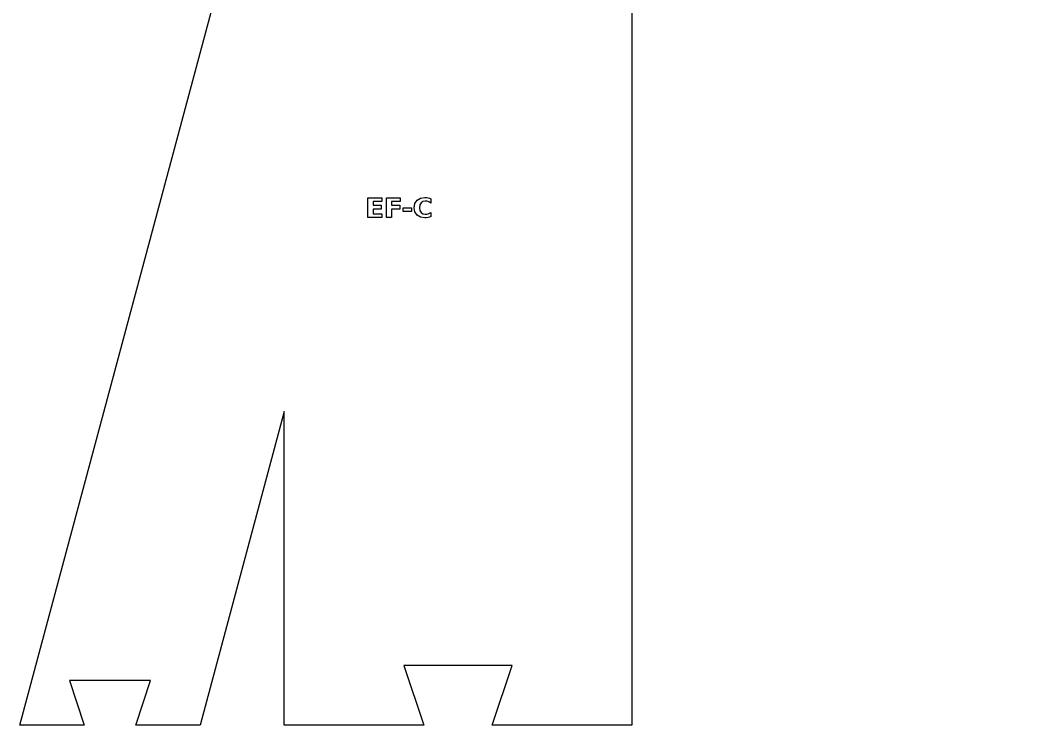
# Model space of a CAD drawing. Header units: millimetres. Extents: x 12 to 540, y 12 to 378.
# Drawn here: x 12.5 to 270.7, y 12.5 to 195 of the extents above; entities that cross this region are included whole.
import ezdxf

# ---------------------------------------------------------------- set-up
doc = ezdxf.new("R2010")
doc.units = ezdxf.units.MM
doc.layers.add('CUT', color=1, linetype='Continuous')
doc.layers.add('ENGRAVE', color=5, linetype='Continuous')

msp = doc.modelspace()

# ---------------------------------------------------------------- linework, layer by layer
at = {"layer": 'CUT', "color": 1}
msp.add_lwpolyline([(385.98, 251), (385.98, 224), (400.83, 228.96), (400.83, 207.5), (170.83, 207.5), (170.83, 12.5), (134.67, 12.5), (139.83, 27.9), (111.83, 27.9), (116.98, 12.5), (80.83, 12.5), (80.83, 93.63), (59.09, 12.5), (42.46, 12.5), (46.28, 24.03), (25.31, 24.03), (29.13, 12.5), (12.5, 12.5), (80.83, 267.5), (127.41, 267.5), (170.83, 267.5), (400.83, 267.5), (400.83, 246.04)], close=True, dxfattribs=at)
at = {"layer": 'ENGRAVE', "color": 5}
for points in [[(102.54, 148.96), (106.09, 148.96), (106.09, 147.97), (103.85, 147.97), (103.85, 147.02), (105.95, 147.02), (105.95, 146.02), (103.85, 146.02), (103.85, 144.85), (106.16, 144.85), (106.16, 143.86), (102.54, 143.86)], [(107.32, 148.96), (110.87, 148.96), (110.87, 147.97), (108.63, 147.97), (108.63, 147.02), (110.74, 147.02), (110.74, 146.02), (108.63, 146.02), (108.63, 143.86), (107.32, 143.86)], [(118.84, 144.14), (118.47, 143.98), (118.08, 143.86), (117.68, 143.79), (117.26, 143.76), (116.12, 143.94), (115.24, 144.47), (114.68, 145.31), (114.5, 146.41), (114.68, 147.5), (115.24, 148.34), (116.12, 148.88), (117.26, 149.06), (117.68, 149.03), (118.08, 148.96), (118.47, 148.84), (118.84, 148.68), (118.84, 147.62), (118.47, 147.84), (118.11, 147.99), (117.75, 148.07), (117.37, 148.1), (116.74, 147.99), (116.26, 147.65), (115.96, 147.11), (115.86, 146.41), (115.96, 145.7), (116.26, 145.17), (116.74, 144.83), (117.37, 144.71), (117.75, 144.74), (118.11, 144.83), (118.47, 144.98), (118.84, 145.2)], [(111.62, 146.37), (113.77, 146.37), (113.77, 145.38), (111.62, 145.38)]]:
    msp.add_lwpolyline(points, close=True, dxfattribs=at)

doc.saveas('drawing.dxf')
